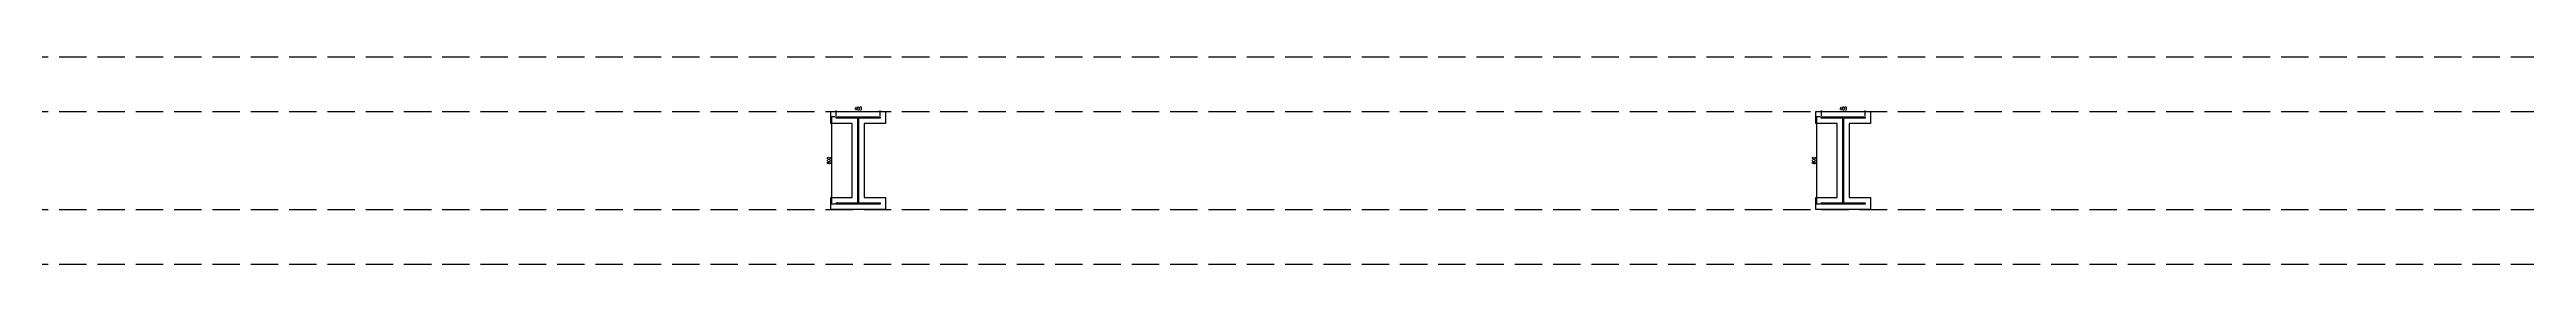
# Model space of a CAD drawing. Extents: x -474411 to 577939, y 0 to 1014176.
# Drawn here: x -226243 to -203612, y 601820 to 603720 of the extents above; entities that cross this region are included whole.
import ezdxf

# ---------------------------------------------------------------- set-up
doc = ezdxf.new("R2010")
doc.units = 0
doc.header["$LTSCALE"] = 1000
doc.header["$MEASUREMENT"] = 0
doc.linetypes.add('DASH', pattern=[0.35, 0.25, -0.1])
doc.layers.get('Defpoints').update_dxf_attribs({"color": 210})
for name, color, linetype in [('A-AXIS-DP', 126, 'Continuous'), ('A-HATCH-2', 251, 'Continuous'), ('A-WINDOW', 140, 'Continuous'), ('AS-COLN', 6, 'Continuous')]:
    doc.layers.add(name, color=color, linetype=linetype)
doc.styles.add('_TCH_DIM_T3', font='SIMPLEX', dxfattribs={"width": 0.705882, "bigfont": 'GBCBIG'})
doc.dimstyles.new('_TCH_ARCH&&10', dxfattribs={"dimtxt": 29.75, "dimasz": 10, "dimexe": 10, "dimexo": 10, "dimgap": 12.625, "dimtad": 1, "dimdec": 0, "dimzin": 0, "dimdsep": 46, "dimtxsty": '_TCH_DIM_T3', "dimblk": 'ARCHTICK', "dimcen": 0.09, "dimclrt": 7, "dimazin": 2, "dimtfac": 1, "dimtdec": 0, "dimtix": 1, "dimtmove": 2, "dimatfit": 3, "dimfxl": 0, "dimtolj": 1, "dimtzin": 0, "dimarcsym": 0})

# ---------------------------------------------------------------- blocks, each defined once
blk = doc.blocks.new('4324324')
at = {"layer": 'A-HATCH-2', "linetype": 'DASH'}
for p, q in [((-294754, 603720), (-128854, 603720)), ((-294754, 603220), (-128854, 603220)), ((-294754, 602320), (-128854, 602320)), ((-294754, 601820), (-128854, 601820))]:
    blk.add_line(p, q, dxfattribs=at)
blk = doc.blocks.new('_ArchTick')
at = {"color": 0, "linetype": 'ByBlock', "const_width": 0.4}
blk.add_lwpolyline([(-0.5, -0.5), (0.5, 0.5)], dxfattribs=at)
blk = doc.blocks.new('*D1189')
at = {"layer": 'A-AXIS-DP', "color": 0, "lineweight": -2}
for p, q in [((-210054, 603180), (-210054, 603229)), ((-210054, 603219), (-209654, 603219)), ((-209654, 603180), (-209654, 603229))]:
    blk.add_line(p, q, dxfattribs=at)
at = {"layer": 'Defpoints', "color": 0}
for p in [(-210054, 603170), (-209654, 603219), (-209654, 603170)]:
    blk.add_point(p, dxfattribs=at)
at = {"layer": 'A-AXIS-DP', "color": 0, "lineweight": -2, "xscale": 10, "yscale": 10, "zscale": 10, "rotation": 180}
blk.add_blockref('_ArchTick', (-210054, 603219), dxfattribs=at)
at = {"layer": 'A-AXIS-DP', "color": 0, "lineweight": -2, "xscale": 10, "yscale": 10, "zscale": 10}
blk.add_blockref('_ArchTick', (-209654, 603219), dxfattribs=at)
at = {"layer": 'A-AXIS-DP', "color": 7, "insert": (-209854, 603246), "char_height": 29.8, "attachment_point": 5, "style": '_TCH_DIM_T3'}
blk.add_mtext('\\A1;400', dxfattribs=at)
blk = doc.blocks.new('*D1190')
at = {"layer": 'A-AXIS-DP', "color": 0, "lineweight": -2}
for p, q in [((-210064, 603170), (-210105, 603170)), ((-210095, 602370), (-210095, 603170)), ((-210064, 602370), (-210105, 602370))]:
    blk.add_line(p, q, dxfattribs=at)
at = {"layer": 'Defpoints', "color": 0}
for p in [(-210095, 603170), (-210054, 603170), (-210054, 602370)]:
    blk.add_point(p, dxfattribs=at)
at = {"layer": 'A-AXIS-DP', "color": 0, "lineweight": -2, "xscale": 10, "yscale": 10, "zscale": 10}
for p, rotation in [((-210095, 603170), 90), ((-210095, 602370), 270)]:
    blk.add_blockref('_ArchTick', p, dxfattribs=dict(at, rotation=rotation))
at = {"layer": 'A-AXIS-DP', "color": 7, "insert": (-210123, 602770), "char_height": 29.8, "attachment_point": 5, "rotation": 90, "style": '_TCH_DIM_T3'}
blk.add_mtext('\\A1;800', dxfattribs=at)
blk = doc.blocks.new('*D1191')
at = {"layer": 'A-AXIS-DP', "color": 0, "lineweight": -2}
for p, q in [((-219054, 603180), (-219054, 603229)), ((-219054, 603219), (-218654, 603219)), ((-218654, 603180), (-218654, 603229))]:
    blk.add_line(p, q, dxfattribs=at)
at = {"layer": 'Defpoints', "color": 0}
for p in [(-219054, 603170), (-218654, 603219), (-218654, 603170)]:
    blk.add_point(p, dxfattribs=at)
at = {"layer": 'A-AXIS-DP', "color": 0, "lineweight": -2, "xscale": 10, "yscale": 10, "zscale": 10, "rotation": 180}
blk.add_blockref('_ArchTick', (-219054, 603219), dxfattribs=at)
at = {"layer": 'A-AXIS-DP', "color": 0, "lineweight": -2, "xscale": 10, "yscale": 10, "zscale": 10}
blk.add_blockref('_ArchTick', (-218654, 603219), dxfattribs=at)
at = {"layer": 'A-AXIS-DP', "color": 7, "insert": (-218854, 603246), "char_height": 29.8, "attachment_point": 5, "style": '_TCH_DIM_T3'}
blk.add_mtext('\\A1;400', dxfattribs=at)
blk = doc.blocks.new('*D1192')
at = {"layer": 'A-AXIS-DP', "color": 0, "lineweight": -2}
for p, q in [((-219064, 603170), (-219105, 603170)), ((-219095, 602370), (-219095, 603170)), ((-219064, 602370), (-219105, 602370))]:
    blk.add_line(p, q, dxfattribs=at)
at = {"layer": 'Defpoints', "color": 0}
for p in [(-219095, 603170), (-219054, 603170), (-219054, 602370)]:
    blk.add_point(p, dxfattribs=at)
at = {"layer": 'A-AXIS-DP', "color": 0, "lineweight": -2, "xscale": 10, "yscale": 10, "zscale": 10}
for p, rotation in [((-219095, 603170), 90), ((-219095, 602370), 270)]:
    blk.add_blockref('_ArchTick', p, dxfattribs=dict(at, rotation=rotation))
at = {"layer": 'A-AXIS-DP', "color": 7, "insert": (-219123, 602770), "char_height": 29.8, "attachment_point": 5, "rotation": 90, "style": '_TCH_DIM_T3'}
blk.add_mtext('\\A1;800', dxfattribs=at)
blk = doc.blocks.new('42343')
at = {"layer": 'A-HATCH-2', "color": 8}
for points in [[(-219104.2, 603220), (-218604.2, 603220), (-218604.2, 603108), (-218800.2, 603108), (-218800.2, 602432), (-218604.2, 602432), (-218604.2, 602320), (-219104.2, 602320), (-219104.2, 602432), (-218908.2, 602432), (-218908.2, 603108), (-219104.2, 603108)], [(-210104.2, 603220), (-209604.2, 603220), (-209604.2, 603108), (-209800.2, 603108), (-209800.2, 602432), (-209604.2, 602432), (-209604.2, 602320), (-210104.2, 602320), (-210104.2, 602432), (-209908.2, 602432), (-209908.2, 603108), (-210104.2, 603108)]]:
    blk.add_lwpolyline(points, close=True, dxfattribs=at)
at = {"layer": 'AS-COLN', "color": 8}
for points in [[(-219054.2, 603170), (-218654.2, 603170), (-218654.2, 603158), (-218850.2, 603158), (-218850.2, 602382), (-218654.2, 602382), (-218654.2, 602370), (-219054.2, 602370), (-219054.2, 602382), (-218858.2, 602382), (-218858.2, 603158), (-219054.2, 603158)], [(-210054.2, 603170), (-209654.2, 603170), (-209654.2, 603158), (-209850.2, 603158), (-209850.2, 602382), (-209654.2, 602382), (-209654.2, 602370), (-210054.2, 602370), (-210054.2, 602382), (-209858.2, 602382), (-209858.2, 603158), (-210054.2, 603158)]]:
    blk.add_lwpolyline(points, close=True, dxfattribs=at)
at = {"layer": 'A-AXIS-DP', "color": 8}
for p1, p2, distance, picture, middle in [((-219054.2, 602370), (-219054.2, 603170), 41.3, '*D1192', (-219122.9, 602770)), ((-219054.2, 603170), (-218654.2, 603170), 48.8, '*D1191', (-218854.2, 603246.2)), ((-210054.2, 602370), (-210054.2, 603170), 41.3, '*D1190', (-210122.9, 602770)), ((-210054.2, 603170), (-209654.2, 603170), 48.8, '*D1189', (-209854.2, 603246.2))]:
    dim = blk.add_aligned_dim(p1=p1, p2=p2, distance=distance, dimstyle='_TCH_ARCH&&10', dxfattribs=at)
    dim.commit()
    dim.dimension.update_dxf_attribs({"geometry": picture, "text_midpoint": middle})

msp = doc.modelspace()

# ---------------------------------------------------------------- block references
at = {"layer": 'A-WINDOW', "color": 8}
for name in ['42343', '4324324']:
    msp.add_blockref(name, (0, 0), dxfattribs=at)

doc.saveas('drawing.dxf')
